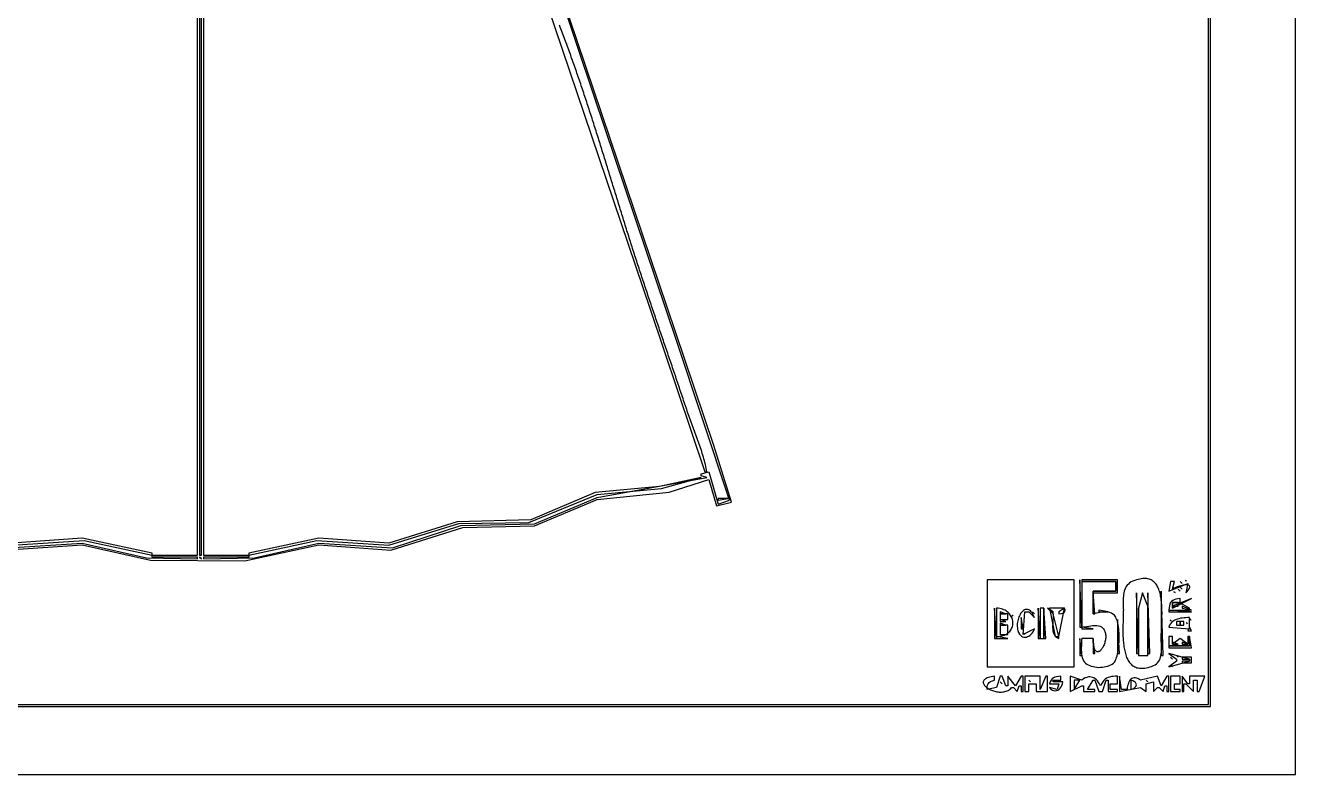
# Model space of a CAD drawing. Extents: x 0 to 1224, y 0 to 792.
# Drawn here: x 553 to 1224, y 0 to 396 of the extents above; entities that cross this region are included whole.
import ezdxf

# ---------------------------------------------------------------- set-up
doc = ezdxf.new("R2010")
doc.units = 0
for name, color, linetype in [('C121', 121, 'CONTINUOUS'), ('C123', 123, 'CONTINUOUS'), ('C132', 132, 'CONTINUOUS'), ('C133', 133, 'CONTINUOUS'), ('C143', 143, 'CONTINUOUS'), ('C153', 153, 'CONTINUOUS'), ('C154', 154, 'CONTINUOUS'), ('C155', 155, 'CONTINUOUS'), ('C156', 156, 'CONTINUOUS'), ('C157', 157, 'CONTINUOUS'), ('C163', 163, 'CONTINUOUS'), ('C165', 165, 'CONTINUOUS'), ('C252', 252, 'CONTINUOUS'), ('C253', 253, 'CONTINUOUS'), ('C254', 254, 'CONTINUOUS'), ('C60', 60, 'CONTINUOUS'), ('C61', 61, 'CONTINUOUS'), ('C7', 7, 'CONTINUOUS'), ('C71', 71, 'CONTINUOUS')]:
    doc.layers.add(name, color=color, linetype=linetype)

msp = doc.modelspace()

# ---------------------------------------------------------------- linework, layer by layer
at = {"layer": 'C121'}
for points in [[(1120, 87), (1120, 86), (1125, 86), (1120, 87)], [(1111, 78), (1111, 77), (1117, 77), (1111, 78)], [(1117, 72), (1117, 64), (1118, 64), (1117, 72)]]:
    msp.add_lwpolyline(points, dxfattribs=at)
at = {"layer": 'C123'}
msp.add_lwpolyline([(1111, 103), (1111, 102), (1129, 102), (1129, 97), (1117, 97), (1117, 96), (1130, 96), (1130, 103), (1111, 103)], dxfattribs=at)
at = {"layer": 'C132'}
for points in [[(1111, 102), (1111, 78), (1111.7921, 78.046), (1112.7001, 78.1532), (1113.6954, 78.2989), (1114.7498, 78.4606), (1115.8347, 78.6155), (1116.9218, 78.7411), (1117.9827, 78.8147), (1118.989, 78.8138), (1119.9123, 78.7157), (1120.7243, 78.4977), (1121.3966, 78.1373), (1121.826, 77.7828), (1122.2058, 77.3952), (1122.5378, 76.9775), (1122.8236, 76.5326), (1123.0652, 76.0634), (1123.2643, 75.5728), (1123.4227, 75.0638), (1123.5423, 74.5393), (1123.6247, 74.0022), (1123.6718, 73.4553), (1123.6855, 72.9018), (1123.6674, 72.3444), (1123.6194, 71.7862), (1123.5432, 71.2299), (1123.4408, 70.6786), (1123.3138, 70.1352), (1123.164, 69.6026), (1122.9934, 69.0837), (1122.8036, 68.5815), (1122.5964, 68.0988), (1122.3737, 67.6386), (1122.1372, 67.2039), (1121.8887, 66.7975), (1121.6301, 66.4224), (1121.3631, 66.0814), (1121.0895, 65.7776), (1120.8111, 65.5138), (1120.5298, 65.293), (1120.2472, 65.1181), (1119.9653, 64.992), (1119.6857, 64.9177), (1119.4103, 64.898), (1119.1409, 64.9359), (1118.8793, 65.0343), (1118.6272, 65.1962), (1118.3866, 65.4244), (1118.1591, 65.7219), (1117.9465, 66.0916), (1117.7507, 66.5365), (1117.5734, 67.0594), (1117.4165, 67.6633), (1117.2818, 68.3511), (1117.1709, 69.1258), (1117.0858, 69.9902), (1117.0282, 70.9473), (1117, 72), (1111, 72), (1110.9839, 71.0756), (1110.9443, 70.1011), (1110.8937, 69.0879), (1110.8447, 68.0477), (1110.81, 66.9922), (1110.8022, 65.9328), (1110.8339, 64.8813), (1110.9178, 63.8493), (1111.0665, 62.8483), (1111.2926, 61.89), (1111.6088, 60.9861), (1112.0277, 60.1481), (1112.4787, 59.5139), (1113.0346, 58.9451), (1113.6843, 58.4412), (1114.4165, 58.0019), (1115.2201, 57.6267), (1116.0839, 57.3153), (1116.9969, 57.0673), (1117.9478, 56.8823), (1118.9255, 56.7599), (1119.9188, 56.6997), (1120.9166, 56.7013), (1121.9077, 56.7643), (1122.881, 56.8884), (1123.8253, 57.0732), (1124.7294, 57.3182), (1125.5823, 57.6231), (1126.3727, 57.9874), (1127.0895, 58.4109), (1127.7215, 58.8931), (1128.2577, 59.4336)], [(1128.2576, 84.2577), (1127.5072, 84.8778), (1126.6784, 85.3375), (1125.7846, 85.6544), (1124.839, 85.8461), (1123.8547, 85.9305), (1122.8452, 85.9251), (1121.8237, 85.8478), (1120.8034, 85.7161), (1119.7976, 85.5477), (1118.8196, 85.3605), (1117.8826, 85.172), (1117, 85), (1117, 97), (1129, 97), (1129, 102), (1111, 102)], [(1128.2576, 59.4336), (1128.5975, 59.9023), (1128.9143, 60.4765), (1129.2074, 61.1476), (1129.4766, 61.9072), (1129.7216, 62.7467), (1129.9419, 63.6578), (1130.1372, 64.6318), (1130.3071, 65.6603), (1130.4514, 66.7348), (1130.5696, 67.8467), (1130.6615, 68.9877), (1130.7266, 70.1492), (1130.7646, 71.3228), (1130.7753, 72.4998), (1130.7581, 73.6719), (1130.7128, 74.8305), (1130.639, 75.9672), (1130.5363, 77.0734), (1130.4045, 78.1406), (1130.2432, 79.1605), (1130.052, 80.1244), (1129.8305, 81.0239), (1129.5785, 81.8504), (1129.2956, 82.5956), (1128.9813, 83.2508), (1128.6355, 83.8077), (1128.2577, 84.2577)]]:
    msp.add_lwpolyline(points, dxfattribs=at)
at = {"layer": 'C133'}
msp.add_lwpolyline([(1110, 72), (1110, 63), (1111, 63), (1110, 72)], dxfattribs=at)
at = {"layer": 'C143'}
msp.add_lwpolyline([(1165.6666, 102.6667), (1166.3334, 102.3333), (1165.6666, 102.6667)], dxfattribs=at)
at = {"layer": 'C153'}
for points in [[(1159.6666, 96.6667), (1160.3334, 96.3333), (1159.6666, 96.6667)], [(1065, 88), (1065, 72), (1066, 72), (1065, 88)], [(1079, 83), (1079, 77), (1080, 77), (1079, 83)], [(1168, 78), (1167, 76), (1169, 76), (1168, 78)], [(1168, 73), (1168, 68), (1157, 68), (1157, 67), (1169, 67), (1168, 73)]]:
    msp.add_lwpolyline(points, dxfattribs=at)
at = {"layer": 'C154'}
for points in [[(1061, 103), (1061, 57), (1107, 57), (1107, 103), (1061, 103)], [(1068, 85), (1068, 82), (1072, 82), (1072, 85), (1068, 85)], [(1157, 78), (1168, 77), (1168, 83), (1167.0408, 82.9576), (1166.0757, 82.907), (1165.1126, 82.8382), (1164.1599, 82.741), (1163.2256, 82.6054), (1162.318, 82.4214), (1161.4453, 82.1789), (1160.6157, 81.8678), (1159.8372, 81.4782), (1159.1182, 81), (1158.4668, 80.4231), (1157.8912, 79.7375), (1157.3995, 78.9331), (1157, 78)], [(1068, 79), (1068, 74), (1072, 74), (1072, 79), (1068, 79)], [(1157, 73), (1157, 68), (1168, 68), (1168, 73), (1167, 73), (1167, 69), (1163, 72), (1159, 69), (1159, 73), (1157, 73)]]:
    msp.add_lwpolyline(points, dxfattribs=at)
at = {"layer": 'C155'}
for points in [[(1088, 88), (1088, 72), (1089, 72), (1088, 88)], [(1091, 88), (1091, 72), (1092, 72), (1091, 88)]]:
    msp.add_lwpolyline(points, dxfattribs=at)
at = {"layer": 'C156'}
msp.add_lwpolyline([(1158, 102), (1157, 97), (1167, 101), (1166, 96), (1166.7541, 96.8026), (1167.3353, 97.5107), (1167.7545, 98.1284), (1168.0226, 98.6599), (1168.1507, 99.1095), (1168.1496, 99.4814), (1168.0304, 99.7799), (1167.804, 100.009), (1167.4814, 100.1731), (1167.0735, 100.2763), (1166.5913, 100.3229), (1166.0457, 100.317), (1165.4478, 100.263), (1164.8085, 100.165), (1164.1387, 100.0273), (1163.4495, 99.854), (1162.7517, 99.6494), (1162.0564, 99.4176), (1161.3744, 99.163), (1160.7168, 98.8897), (1160.0946, 98.602), (1159.5186, 98.304), (1159, 98), (1160, 102), (1158, 102)], dxfattribs=at)
at = {"layer": 'C157'}
for points in [[(1157, 87), (1168, 87), (1168, 88), (1164, 90), (1163, 90), (1159, 88), (1159, 91), (1163, 91), (1163, 93), (1161.7805, 92.8672), (1160.7326, 92.6644), (1159.8434, 92.3789), (1159.1003, 91.9981), (1158.4907, 91.5092), (1158.0018, 90.8996), (1157.621, 90.1565), (1157.3355, 89.2674), (1157.1327, 88.2194), (1157, 87)], [(1157, 64), (1161, 61), (1161, 60), (1157, 57), (1168, 60), (1168, 61), (1157, 64)]]:
    msp.add_lwpolyline(points, dxfattribs=at)
at = {"layer": 'C163'}
msp.add_lwpolyline([(1164, 89), (1164, 88), (1169, 87), (1164, 89)], dxfattribs=at)
at = {"layer": 'C165'}
msp.add_lwpolyline([(1159, 89), (1159, 88), (1169, 93), (1159, 89)], dxfattribs=at)
at = {"layer": 'C252'}
for points in [[(1163, 102), (1164, 101), (1163, 102)], [(1159.6666, 98.6667), (1160.3334, 98.3333), (1159.6666, 98.6667)], [(1162, 98), (1163, 97), (1162, 98)], [(1163, 99), (1164, 98), (1163, 99)], [(1068, 86), (1068, 85), (1071, 85), (1068, 86)], [(1085, 86), (1086, 85), (1085, 86)], [(1157, 87), (1157, 86), (1169, 86), (1157, 87)], [(1157.6666, 81.6667), (1158.3334, 81.3333), (1157.6666, 81.6667)], [(1161, 81), (1161, 79), (1163, 79), (1163, 81), (1161, 81)], [(1080, 75), (1081, 74), (1080, 75)], [(1159, 70), (1159, 69), (1162, 69), (1159, 70)], [(1164, 70), (1164, 69), (1167, 69), (1164, 70)], [(1158, 62), (1159, 61), (1158, 62)], [(1161, 63), (1162, 62), (1161, 63)], [(1164, 62), (1164, 61), (1168, 61), (1168, 60), (1164, 60), (1164, 59), (1169, 59), (1169, 62), (1164, 62)], [(1158, 58), (1159, 57), (1158, 58)], [(1074, 46), (1075, 46), (1077, 44), (1078, 47), (1079, 47), (1079, 44), (1080, 44), (1080, 52), (1079, 52), (1076, 47), (1072, 52), (1072, 47), (1071, 47), (1069, 52), (1068, 52), (1066, 46), (1061, 45), (1061.101, 46.2507), (1061.309, 47.2468), (1061.6538, 48.0339), (1062.1655, 48.6574), (1062.8738, 49.1626), (1063.8086, 49.5949), (1065, 50), (1065, 52), (1064.0521, 51.8729), (1063.1954, 51.7198), (1062.427, 51.5426), (1061.7442, 51.3428), (1061.1442, 51.1224), (1060.6243, 50.883), (1060.1818, 50.6264), (1059.8138, 50.3544), (1059.5177, 50.0688), (1059.2908, 49.7713), (1059.1302, 49.4636), (1059.0332, 49.1476), (1058.9971, 48.8249), (1059.0192, 48.4974), (1059.0967, 48.1668), (1059.2268, 47.8349), (1059.4068, 47.5035), (1059.6339, 47.1742), (1059.9055, 46.8489), (1060.2188, 46.5293), (1060.571, 46.2172), (1060.9593, 45.9143), (1061.3811, 45.6225), (1061.8336, 45.3434), (1062.3141, 45.0788), (1062.8197, 44.8306), (1063.3479, 44.6004), (1063.8957, 44.39), (1064.4605, 44.2012), (1065.0396, 44.0357), (1065.6301, 43.8953), (1066.2293, 43.7818), (1066.8346, 43.697), (1067.4431, 43.6425), (1068.0521, 43.6201), (1068.6589, 43.6317), (1069.2607, 43.6789), (1069.8548, 43.7636), (1070.4384, 43.8875), (1071.0088, 44.0523), (1071.5632, 44.2598), (1072.099, 44.5118), (1072.6132, 44.8101), (1073.1033, 45.1564), (1073.5665, 45.5524), (1074, 46)], [(1081, 52), (1081, 44), (1083, 44), (1083, 48), (1087, 48), (1087, 44), (1093, 44), (1093, 52), (1092, 52), (1089, 45), (1089, 52), (1081, 52)], [(1094, 48), (1099, 48), (1098, 45), (1094, 46), (1094.7848, 45.2328), (1095.5632, 44.7077), (1096.3262, 44.4076), (1097.0646, 44.3152), (1097.7694, 44.4136), (1098.4316, 44.6854), (1099.0419, 45.1136), (1099.5915, 45.681), (1100.0711, 46.3705), (1100.4718, 47.1649), (1100.7844, 48.0471), (1101, 49), (1096, 49), (1096, 50), (1100, 50), (1100, 52), (1098.8082, 51.8889), (1097.7785, 51.7312), (1096.8928, 51.4947), (1096.1334, 51.147), (1095.4822, 50.6559), (1094.9215, 49.9892), (1094.4334, 49.1146), (1094, 48)], [(1105, 52), (1105, 44), (1111, 47), (1112, 47), (1112, 44), (1118, 44), (1118, 45), (1114, 45), (1117, 50), (1118, 50), (1120, 44), (1122, 44), (1124, 50), (1125, 50), (1125, 44), (1130, 44), (1130, 45), (1126, 45), (1126, 48), (1130, 48), (1130, 52), (1128.78, 51.9697), (1127.6719, 51.8997), (1126.6652, 51.7747), (1125.7495, 51.5799), (1124.914, 51.3002), (1124.1485, 50.9207), (1123.4422, 50.4263), (1122.7848, 49.802), (1122.1656, 49.0329), (1121.5742, 48.1038), (1121, 47), (1120.466, 47.9304), (1119.9129, 48.7671), (1119.3384, 49.5059), (1118.7405, 50.1427), (1118.1169, 50.6734), (1117.4655, 51.0939), (1116.7843, 51.4001), (1116.0711, 51.588), (1115.3237, 51.6534), (1114.54, 51.5922), (1113.7179, 51.4004), (1112.8553, 51.0738), (1111.95, 50.6083), (1111, 50), (1105, 52)], [(1131, 52), (1131, 44), (1142, 46), (1145, 44), (1145, 48), (1149, 49), (1149, 44), (1151, 46), (1152, 46), (1154, 44), (1155, 47), (1156, 47), (1156, 44), (1157, 44), (1157, 52), (1156, 52), (1153, 47), (1151, 52), (1142, 50), (1141.0736, 50.5833), (1140.217, 50.9671), (1139.4292, 51.165), (1138.709, 51.1908), (1138.0556, 51.0583), (1137.4677, 50.781), (1136.9444, 50.3728), (1136.4846, 49.8473), (1136.0872, 49.2182), (1135.7512, 48.4993), (1135.4755, 47.7044), (1135.2591, 46.847), (1135.101, 45.941), (1135, 45), (1132, 45), (1131, 52)], [(1158, 52), (1158, 44), (1163, 44), (1163, 45), (1160, 45), (1160, 48), (1163, 48), (1163, 52), (1158, 52)], [(1164, 52), (1164, 44), (1165, 44), (1165, 48), (1166, 48), (1170, 44), (1170, 50), (1172, 50), (1172, 44), (1173, 44), (1176, 52), (1168, 52), (1168, 48), (1167, 48), (1164, 52)]]:
    msp.add_lwpolyline(points, dxfattribs=at)
at = {"layer": 'C253'}
for points in [[(1093, 88), (1096, 85), (1096, 86), (1093, 88)], [(1102, 88), (1099, 86), (1099, 85), (1100.1035, 85.1502), (1101.0326, 85.3514), (1101.737, 85.6702), (1102.1666, 86.1734), (1102.271, 86.9278), (1102, 88)], [(1068, 82), (1068, 81), (1071, 81), (1068, 82)], [(1074.3334, 84.3333), (1074.6666, 83.6667), (1074.3334, 84.3333)], [(1096, 85), (1095.9825, 84.2392), (1095.937, 83.4135), (1095.8739, 82.5355), (1095.8037, 81.6183), (1095.7369, 80.6748), (1095.6838, 79.7179), (1095.655, 78.7605), (1095.6609, 77.8155), (1095.712, 76.8958), (1095.8186, 76.0144), (1095.9913, 75.1841), (1096.2405, 74.4179), (1096.5767, 73.7287), (1097.0103, 73.1293), (1097.5517, 72.6328), (1098.2114, 72.2521), (1099, 72), (1099, 73), (1096, 85)], [(1163, 81), (1163, 79), (1165, 79), (1165, 81), (1163, 81)], [(1168.3334, 82.3333), (1168.6666, 81.6667), (1168.3334, 82.3333)], [(1068, 80), (1068, 79), (1071, 79), (1068, 80)], [(1166.3334, 80.3333), (1166.6666, 79.6667), (1166.3334, 80.3333)]]:
    msp.add_lwpolyline(points, dxfattribs=at)
at = {"layer": 'C254'}
for points in [[(1110, 103), (1110, 78), (1111, 78), (1110, 103)], [(1117, 96), (1117, 85), (1118, 85), (1117, 96)], [(1140, 96), (1140, 64), (1141, 64), (1140, 96)], [(1130, 82), (1130, 64), (1131, 64), (1130, 82)], [(1066, 73), (1066, 72), (1072, 72), (1066, 73)]]:
    msp.add_lwpolyline(points, dxfattribs=at)
at = {"layer": 'C60'}
for points in [[(1138.0439, 102.2577), (1137.1355, 101.824), (1136.3396, 101.3149), (1135.649, 100.7366), (1135.0565, 100.0951), (1134.5546, 99.3964), (1134.1363, 98.6466), (1133.7943, 97.8517), (1133.5212, 97.0178), (1133.3099, 96.1509), (1133.1532, 95.2571), (1133.0437, 94.3424), (1132.9743, 93.413), (1132.9376, 92.4747), (1132.9264, 91.5337), (1132.9336, 90.5961), (1132.9517, 89.6679), (1132.9737, 88.755), (1132.9922, 87.8637), (1133, 87), (1132.997, 86.4314), (1132.9889, 85.8363), (1132.9762, 85.2162), (1132.9599, 84.5725), (1132.9407, 83.9069), (1132.9194, 83.2209), (1132.8969, 82.5161), (1132.874, 81.7938), (1132.8514, 81.0558), (1132.8299, 80.3035), (1132.8105, 79.5385), (1132.7938, 78.7624), (1132.7807, 77.9766), (1132.7719, 77.1826), (1132.7684, 76.3822), (1132.7708, 75.5767), (1132.78, 74.7677), (1132.7968, 73.9568), (1132.8221, 73.1455), (1132.8565, 72.3353), (1132.901, 71.5278), (1132.9562, 70.7245), (1133.0231, 69.927), (1133.1025, 69.1368), (1133.195, 68.3554), (1133.3016, 67.5844), (1133.4231, 66.8253), (1133.5601, 66.0796), (1133.7137, 65.349), (1133.8845, 64.6349), (1134.0734, 63.9388), (1134.2811, 63.2624), (1134.5085, 62.6071), (1134.7564, 61.9746), (1135.0255, 61.3662), (1135.3168, 60.7836), (1135.6309, 60.2284), (1135.9688, 59.702), (1136.3311, 59.2059), (1136.7187, 58.7418), (1137.1325, 58.3112), (1137.5732, 57.9156), (1138.0416, 57.5565), (1138.5385, 57.2356), (1139.0648, 56.9542), (1139.6211, 56.714), (1140.2085, 56.5166), (1140.8275, 56.3633), (1141.4792, 56.2559), (1142.1641, 56.1958), (1142.8833, 56.1845), (1143.6374, 56.2237), (1144.4273, 56.3148), (1145.2537, 56.4594), (1146.1175, 56.659), (1147.0196, 56.9152), (1147.9606, 57.2294), (1148.9414, 57.6034)], [(1148.9414, 57.6033), (1149.7859, 58.0171), (1150.5127, 58.5211), (1151.1301, 59.1067), (1151.6466, 59.7657), (1152.0706, 60.4897), (1152.4104, 61.2702), (1152.6746, 62.0989), (1152.8716, 62.9675), (1153.0099, 63.8674), (1153.0977, 64.7905), (1153.1437, 65.7282), (1153.1561, 66.6723), (1153.1436, 67.6143), (1153.1143, 68.5458), (1153.0769, 69.4585), (1153.0398, 70.344), (1153.0113, 71.194), (1153, 72), (1153.0036, 72.5491), (1153.014, 73.1263), (1153.0304, 73.7299), (1153.0519, 74.3583), (1153.0777, 75.0101), (1153.1069, 75.6838), (1153.1389, 76.3776), (1153.1726, 77.0903), (1153.2074, 77.8201), (1153.2423, 78.5656), (1153.2766, 79.3252), (1153.3094, 80.0974), (1153.34, 80.8806), (1153.3674, 81.6734), (1153.3909, 82.4741), (1153.4097, 83.2812), (1153.4229, 84.0933), (1153.4297, 84.9087), (1153.4292, 85.726), (1153.4208, 86.5435), (1153.4034, 87.3597), (1153.3764, 88.1732), (1153.3388, 88.9824), (1153.2899, 89.7856), (1153.2289, 90.5815), (1153.1549, 91.3685), (1153.067, 92.1449), (1152.9646, 92.9093), (1152.8467, 93.6602), (1152.7125, 94.396), (1152.5612, 95.1152), (1152.392, 95.8162), (1152.2041, 96.4975), (1151.9966, 97.1575), (1151.7687, 97.7948), (1151.5196, 98.4078), (1151.2485, 98.9949), (1150.9545, 99.5546), (1150.6368, 100.0853), (1150.2947, 100.5857), (1149.9272, 101.054), (1149.5335, 101.4887), (1149.1129, 101.8884), (1148.6645, 102.2515), (1148.1875, 102.5764), (1147.6811, 102.8616), (1147.1443, 103.1056), (1146.5765, 103.3068), (1145.9768, 103.4637), (1145.3444, 103.5747), (1144.6784, 103.6384), (1143.978, 103.6532), (1143.2425, 103.6175), (1142.4709, 103.5298), (1141.6625, 103.3886), (1140.8164, 103.1923), (1139.9318, 102.9394), (1139.0079, 102.6284), (1138.0439, 102.2577)]]:
    msp.add_lwpolyline(points, dxfattribs=at)
at = {"layer": 'C61'}
msp.add_lwpolyline([(1146, 96), (1146, 64), (1147, 64), (1146, 96)], dxfattribs=at)
at = {"layer": 'C7'}
for points in [[(0, 792), (0, 0), (1224, 0), (1224, 792), (0, 792)], [(45, 757), (45, 36), (1179, 36), (1179, 757), (45, 757)], [(46, 756), (46, 37), (1178, 37), (1178, 756), (46, 756)], [(645, 512), (645, 116), (646, 116), (646, 396), (646, 477), (645, 512)], [(544, 119.8495), (583, 122.3665), (617, 114.615), (644, 114), (644, 115), (620, 115), (620, 116), (644, 116), (644, 389), (644, 473)], [(647, 473), (647, 389), (647, 116), (671, 116), (671, 115), (647, 115), (647, 114), (674, 114.615), (708, 122.3665), (747, 119.8495), (783, 131.6211), (822, 132.5293), (855, 146.3912), (913, 157), (910, 158), (910, 159), (914, 160), (919, 143), (925, 145), (896.6921, 230), (853.6667, 358), (835, 414)], [(825, 418), (883.0031, 246), (912, 160), (913, 160), (912.8232, 160.9788), (912.6301, 161.9582), (912.4214, 162.9381), (912.198, 163.9182), (911.9605, 164.8987), (911.7097, 165.8793), (911.4464, 166.86), (911.1713, 167.8406), (910.8851, 168.8211), (910.5886, 169.8013), (910.2826, 170.7812), (909.9677, 171.7607), (909.6449, 172.7396), (909.3147, 173.7179), (908.978, 174.6954), (908.6354, 175.6722), (908.2879, 176.648), (907.936, 177.6228), (907.5806, 178.5965), (907.2223, 179.5689), (906.8621, 180.54), (906.5005, 181.5097), (906.1384, 182.4779), (905.7764, 183.4445), (905.4155, 184.4094), (905.0562, 185.3724), (904.6994, 186.3336), (904.3458, 187.2927), (903.9961, 188.2498), (903.6511, 189.2046), (903.3116, 190.1571), (902.9783, 191.1073), (902.6519, 192.0549), (902.3333, 193), (902.0131, 193.9598), (901.6926, 194.9195), (901.3718, 195.8791), (901.0507, 196.8386), (900.7293, 197.7979), (900.4076, 198.7572), (900.0856, 199.7164), (899.7633, 200.6754), (899.4408, 201.6344), (899.118, 202.5932), (898.7949, 203.552), (898.4716, 204.5107), (898.1481, 205.4693), (897.8244, 206.4278), (897.5004, 207.3863), (897.1763, 208.3446), (896.8519, 209.3029), (896.5274, 210.2612), (896.2027, 211.2193), (895.8779, 212.1774), (895.5529, 213.1355), (895.2277, 214.0935), (894.9024, 215.0514), (894.577, 216.0093), (894.2515, 216.9672), (893.9259, 217.925), (893.6002, 218.8828), (893.2744, 219.8405), (892.9485, 220.7982), (892.6225, 221.7559), (892.2965, 222.7136), (891.9705, 223.6713), (891.6444, 224.6289), (891.3183, 225.5865), (890.9921, 226.5441), (890.666, 227.5017), (890.3399, 228.4593), (890.0137, 229.4169), (889.6876, 230.3745), (889.3615, 231.3321), (889.0355, 232.2898), (888.7095, 233.2474), (888.3836, 234.205), (888.0577, 235.1627), (887.7319, 236.1204), (887.4062, 237.0782), (887.0806, 238.0359), (886.7551, 238.9937), (886.4297, 239.9515), (886.1045, 240.9094), (885.7793, 241.8673), (885.4544, 242.8253), (885.1295, 243.7833), (884.8049, 244.7414), (884.4804, 245.6995), (884.1561, 246.6577), (883.832, 247.616), (883.5081, 248.5743), (883.1844, 249.5327), (882.8609, 250.4912), (882.5377, 251.4497), (882.2147, 252.4084), (881.8919, 253.3671), (881.5694, 254.3259), (881.2472, 255.2848), (880.9252, 256.2438), (880.6036, 257.2029), (880.2822, 258.1621), (879.9612, 259.1214), (879.6404, 260.0808), (879.32, 261.0403), (879, 262), (878.6887, 262.9352), (878.3781, 263.8712), (878.0683, 264.808), (877.7591, 265.7455), (877.4505, 266.6838), (877.1426, 267.6229), (876.8353, 268.5627), (876.5286, 269.5031), (876.2225, 270.4443), (875.917, 271.3862), (875.612, 272.3288), (875.3076, 273.272), (875.0037, 274.2159), (874.7003, 275.1605), (874.3975, 276.1057), (874.0951, 277.0514), (873.7932, 277.9978), (873.4917, 278.9448), (873.1907, 279.8924), (872.8901, 280.8405), (872.5899, 281.7892), (872.2902, 282.7385), (871.9908, 283.6883), (871.6917, 284.6386), (871.393, 285.5894), (871.0947, 286.5407), (870.7967, 287.4924), (870.4989, 288.4447), (870.2015, 289.3974), (869.9043, 290.3506), (869.6074, 291.3042), (869.3108, 292.2582), (869.0144, 293.2127), (868.7182, 294.1675), (868.4221, 295.1227), (868.1263, 296.0783), (867.8307, 297.0342), (867.5352, 297.9906), (867.2398, 298.9472), (866.9446, 299.9042), (866.6494, 300.8614), (866.3544, 301.819), (866.0595, 302.7769), (865.7646, 303.735), (865.4697, 304.6934), (865.1749, 305.6521), (864.8801, 306.611), (864.5854, 307.5701), (864.2906, 308.5295), (863.9958, 309.489), (863.7009, 310.4487), (863.406, 311.4086), (863.111, 312.3687), (862.8159, 313.3289), (862.5207, 314.2893), (862.2255, 315.2498), (861.93, 316.2104), (861.6345, 317.1711), (861.3387, 318.1319), (861.0428, 319.0928), (860.7467, 320.0538), (860.4504, 321.0148), (860.1539, 321.9759), (859.8571, 322.937), (859.5601, 323.8981), (859.2628, 324.8592), (858.9653, 325.8203), (858.6674, 326.7814), (858.3692, 327.7424), (858.0707, 328.7035), (857.7719, 329.6644), (857.4727, 330.6253), (857.1731, 331.5861), (856.8731, 332.5468), (856.5728, 333.5075), (856.272, 334.468), (855.9708, 335.4283), (855.6691, 336.3886), (855.367, 337.3487), (855.0644, 338.3086), (854.7613, 339.2683), (854.4577, 340.2279), (854.1536, 341.1872), (853.8489, 342.1464), (853.5437, 343.1053), (853.2379, 344.0639), (852.9315, 345.0224), (852.6245, 345.9805), (852.317, 346.9384), (852.0088, 347.896), (851.6999, 348.8533), (851.3904, 349.8103), (851.0802, 350.7669), (850.7693, 351.7232), (850.4577, 352.6792), (850.1454, 353.6348), (849.8324, 354.5901), (849.5186, 355.5449), (849.2041, 356.4994), (848.8888, 357.4534), (848.5726, 358.407), (848.2557, 359.3602), (847.938, 360.313), (847.6194, 361.2652), (847.2999, 362.217), (846.9796, 363.1684), (846.6584, 364.1192), (846.3363, 365.0695), (846.0133, 366.0193), (845.6894, 366.9686), (845.3645, 367.9173), (845.0386, 368.8655), (844.7118, 369.8131), (844.384, 370.7601), (844.0552, 371.7065), (843.7253, 372.6523), (843.3945, 373.5975), (843.0625, 374.5421), (842.7295, 375.486), (842.3955, 376.4293), (842.0603, 377.3719), (841.724, 378.3138), (841.3866, 379.2551), (841.0481, 380.1956), (840.7084, 381.1354), (840.3675, 382.0745), (840.0255, 383.0128), (839.6822, 383.9504), (839.3377, 384.8872), (838.992, 385.8233), (838.6451, 386.7586), (838.2969, 387.693), (837.9474, 388.6267), (837.5966, 389.5595), (837.2445, 390.4914), (836.8911, 391.4226), (836.5364, 392.3528), (836.1803, 393.2822), (835.8228, 394.2107), (835.464, 395.1383), (835.1038, 396.065)], [(544, 118.8495), (583, 121.3665), (619, 113.2894), (669, 113.0394), (708, 121.3665), (746, 118.6875), (784, 130.6744), (822, 131.5293), (855, 145.3912), (893, 149.3256), (914, 156), (918, 142), (926, 144), (916.6667, 174), (896.3441, 234), (836, 413)], [(381, 158), (381, 157), (402, 151.2894), (436, 148.0725), (472, 133.213), (509, 132.6744), (546, 121.1844), (584, 123.8256), (620, 116), (620, 117), (583, 124.9599), (546, 122.3256), (509, 133.8156), (472, 134.3897), (438, 148.7793), (403, 152.2894), (381, 158)], [(671, 117), (671, 116), (707, 123.8256), (745, 121.1844), (782, 132.6744), (819, 133.213), (855, 148.0725), (889, 151.2894), (910, 157), (888, 152.2894), (854, 149.0725), (820, 134.6373), (781, 133.6744), (745, 122.3256), (708, 124.9599), (671, 117)], [(919, 146), (919, 145), (924, 146), (919, 146)], [(645, 115), (646, 114), (645, 115)], [(1141, 63), (1146, 63), (1145.9993, 89), (1143.1698, 96.0787), (1141, 88), (1141, 63)], [(1066, 88), (1066, 73), (1066.9519, 73.0349), (1067.8464, 73.1307), (1068.6837, 73.2837), (1069.4642, 73.4907), (1070.1885, 73.748), (1070.8567, 74.0523), (1071.4695, 74.4002), (1072.0271, 74.7882), (1072.53, 75.2128), (1072.9785, 75.6706), (1073.373, 76.1582), (1073.714, 76.6721), (1074.0019, 77.2089), (1074.237, 77.7651), (1074.4198, 78.3373), (1074.5505, 78.922), (1074.6298, 79.5158), (1074.6578, 80.1153), (1074.6351, 80.717), (1074.5621, 81.3175), (1074.4391, 81.9133), (1074.2665, 82.5009), (1074.0447, 83.0771), (1073.7741, 83.6382), (1073.4552, 84.1808), (1073.0883, 84.7016), (1072.6739, 85.197), (1072.2122, 85.6636), (1071.7038, 86.098), (1071.149, 86.4968), (1070.5482, 86.8564), (1069.9018, 87.1735), (1069.2102, 87.4446), (1068.4738, 87.6662), (1067.6931, 87.8349), (1066.8683, 87.9473), (1066, 88)], [(1086, 77), (1080, 74), (1081, 86), (1083, 86), (1086, 83), (1085.6155, 83.9514), (1085.2124, 84.7739), (1084.7932, 85.4726), (1084.3607, 86.0527), (1083.9177, 86.5191), (1083.4667, 86.8769), (1083.0106, 87.1313), (1082.552, 87.2873), (1082.0936, 87.3499), (1081.6382, 87.3244), (1081.1884, 87.2156), (1080.747, 87.0289), (1080.3166, 86.7691), (1079.9, 86.4414), (1079.4999, 86.0509), (1079.119, 85.6027), (1078.76, 85.1017), (1078.4256, 84.5532), (1078.1186, 83.9622), (1077.8415, 83.3338), (1077.5972, 82.673), (1077.3883, 81.9849), (1077.2175, 81.2747), (1077.0876, 80.5474), (1077.0013, 79.808), (1076.9612, 79.0617), (1076.9702, 78.3135), (1077.0308, 77.5686), (1077.1458, 76.8319), (1077.3179, 76.1087)], [(1089, 88), (1089, 72), (1091, 72), (1091, 88), (1089, 88)], [(1094, 88), (1097, 73), (1099, 73), (1102, 88), (1094, 88)], [(1159, 91), (1159, 89), (1162, 89), (1162, 91), (1159, 91)], [(1077.3178, 76.1087), (1077.6712, 75.1104), (1078.1075, 74.2941), (1078.6143, 73.6507), (1079.1792, 73.1716), (1079.7899, 72.8477), (1080.434, 72.6703), (1081.0993, 72.6305), (1081.7733, 72.7194), (1082.4438, 72.9281), (1083.0983, 73.2478), (1083.7246, 73.6696), (1084.3103, 74.1846), (1084.843, 74.784), (1085.3104, 75.459), (1085.7002, 76.2006), (1086, 77)], [(1068, 49), (1069, 48), (1068, 49)], [(1083, 50), (1084, 49), (1083, 50)], [(1107, 50), (1107, 45), (1110, 50), (1107, 50)], [(1137, 50), (1137, 45), (1138.0377, 45.4159), (1138.8448, 45.8878), (1139.4214, 46.4018), (1139.7673, 46.9439), (1139.8826, 47.4999), (1139.7673, 48.056), (1139.4214, 48.598), (1138.8449, 49.112), (1138.0377, 49.584), (1137, 50)], [(1145, 50), (1146, 49), (1145, 50)]]:
    msp.add_lwpolyline(points, dxfattribs=at)
at = {"layer": 'C71'}
msp.add_lwpolyline([(1153, 97), (1153, 63), (1154, 63), (1153, 97)], dxfattribs=at)

doc.saveas('drawing.dxf')
